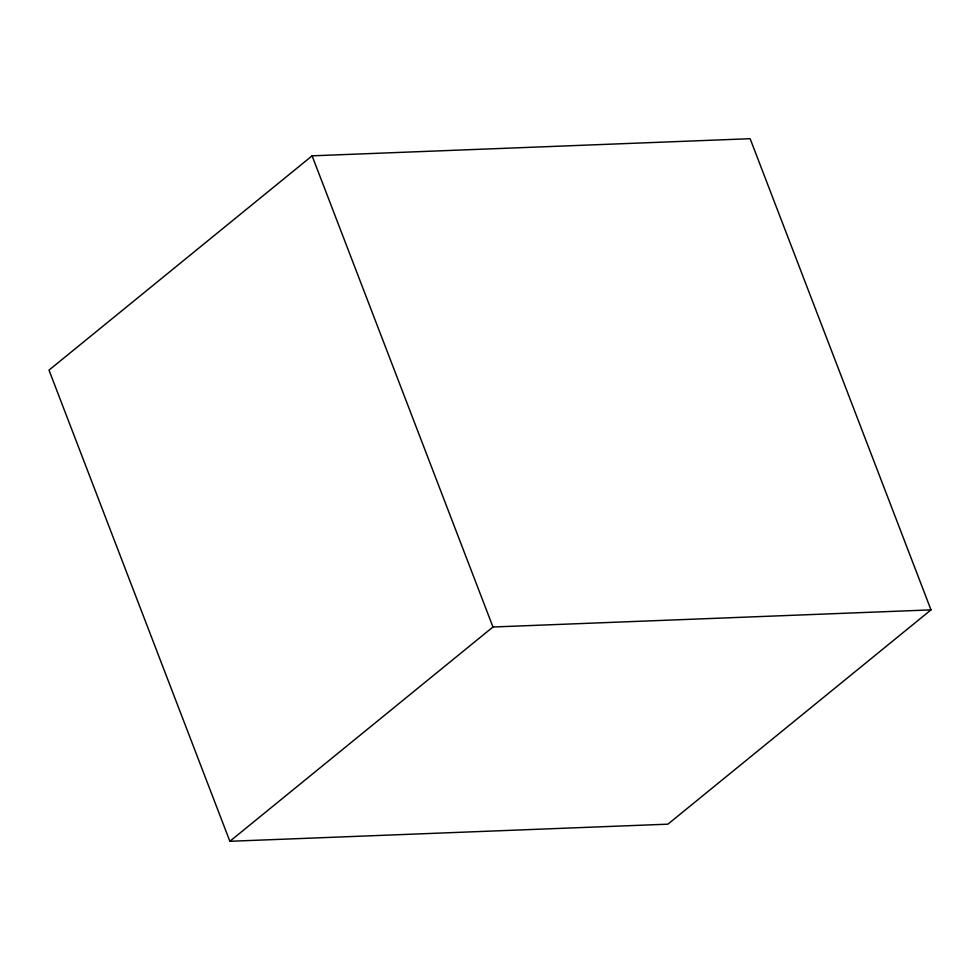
<?xml version="1.0" encoding="UTF-8"?>
<svg xmlns="http://www.w3.org/2000/svg" width="980" height="980" viewBox="0 0 980 980"><rect width="100%" height="100%" fill="white"/><g stroke="black" fill="none" stroke-linecap="round" stroke-linejoin="round"><path stroke-width="1.47" d="M312.106 155.832L49 370.122L229.871 841.293L667.895 824.168L931 609.879L750.129 138.707L312.106 155.832L492.977 627.004L931 609.879M229.871 841.293L492.977 627.004"/></g></svg>
